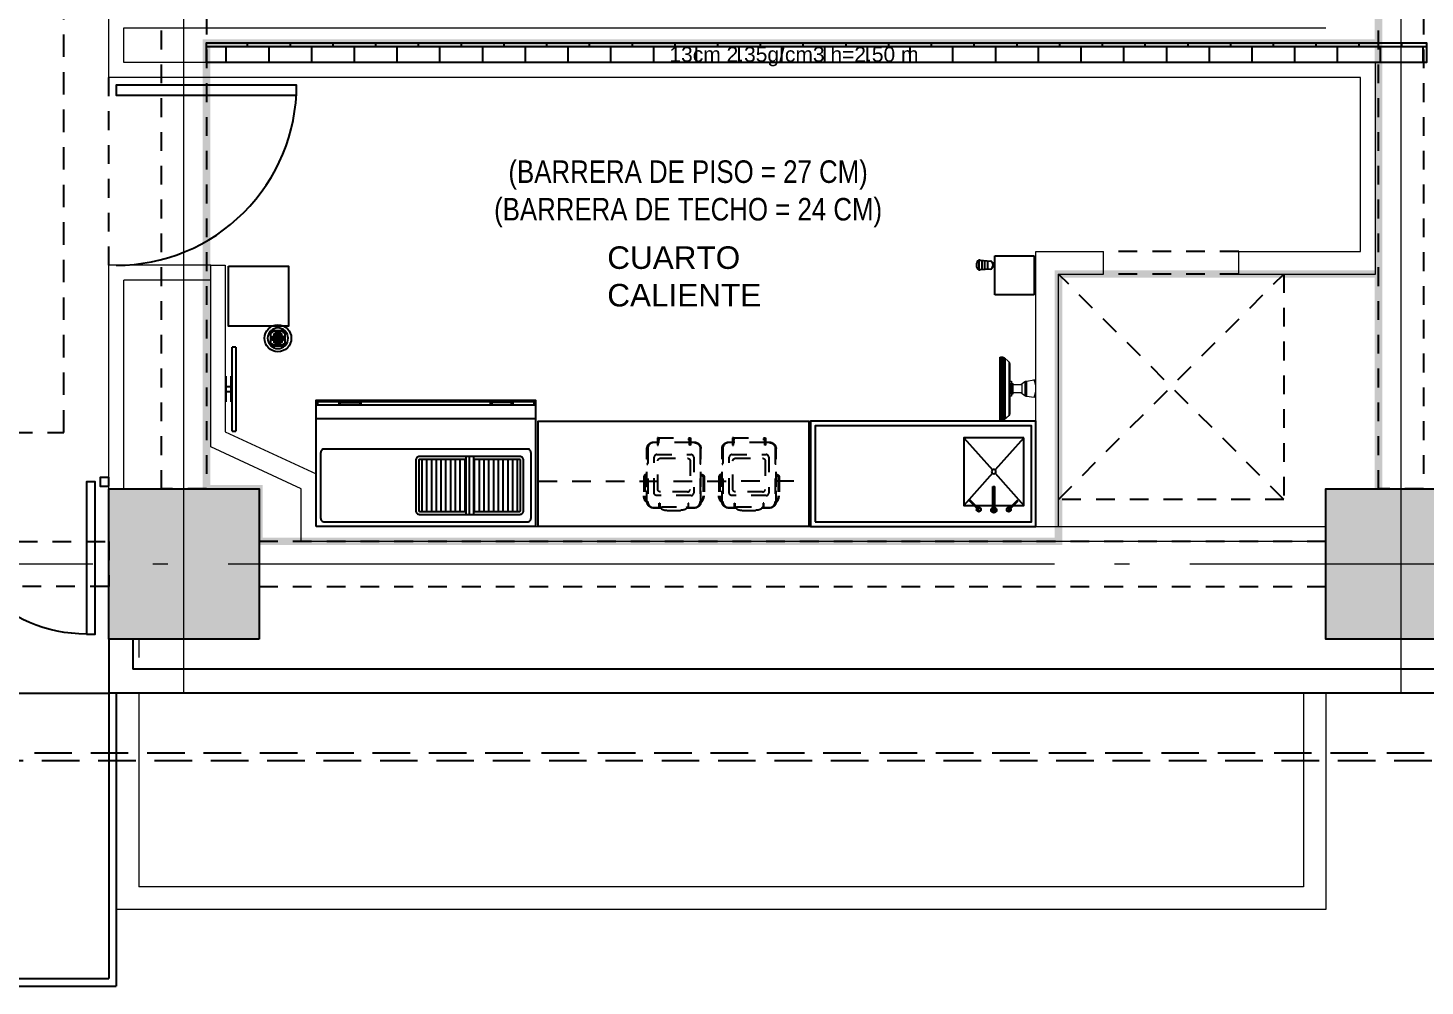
# Model space of a CAD drawing. Header units: metres. Extents: x -22 to 564, y 0 to 143.
# Drawn here: x 111.52 to 120.82, y 31.22 to 37.59 of the extents above; entities that cross this region are included whole.
import ezdxf
from ezdxf.enums import TextEntityAlignment as Align

# ---------------------------------------------------------------- set-up
doc = ezdxf.new("R2010")
doc.units = ezdxf.units.M
for name, pattern in [('EJES630', [6.3, 5.5, -0.4, 0, -0.4]), ('XREF 1N NEURO-ONCOLOGIA$0$CONJUNTO TLAHUAC$0$HIDDEN2', [0.1875, 0.125, -0.0625]), ('XREF 1N NEURO-ONCOLOGIA$0$DASHED2', [0.375, 0.25, -0.125]), ('XREF 1N NEURO-ONCOLOGIA$0$HIDDE150', [0.24, 0.15, -0.09]), ('XREF 1N NEURO-ONCOLOGIA$0$HIDDEN2', [0.1875, 0.125, -0.0625])]:
    doc.linetypes.add(name, pattern=pattern)
for name, color, linetype, lineweight in [('EJES', 11, 'EJES630', 0), ('XREF 1N NEURO-ONCOLOGIA$0$AZOTEA', 2, 'Continuous', 18), ('XREF 1N NEURO-ONCOLOGIA$0$MUROS DE TABLAROCA', 150, 'Continuous', 13)]:
    doc.layers.add(name, color=color, linetype=linetype, lineweight=lineweight)
for name, color, linetype in [('TEXTO', 7, 'Continuous'), ('XREF 1N NEURO-ONCOLOGIA$0$-CG-M-WALL', 7, 'Continuous'), ('XREF 1N NEURO-ONCOLOGIA$0$CANCELES', 1, 'Continuous'), ('XREF 1N NEURO-ONCOLOGIA$0$COLUMNAS', 6, 'Continuous'), ('XREF 1N NEURO-ONCOLOGIA$0$CONTRAVENTEOS', 6, 'XREF 1N NEURO-ONCOLOGIA$0$HIDDEN2'), ('XREF 1N NEURO-ONCOLOGIA$0$ELEVADOR Y ESC', 251, 'Continuous'), ('XREF 1N NEURO-ONCOLOGIA$0$HATCH', 7, 'Continuous'), ('XREF 1N NEURO-ONCOLOGIA$0$LAMINA MULTIPERFORADA', 9, 'Continuous'), ('XREF 1N NEURO-ONCOLOGIA$0$LOSA BLINDADA', 20, 'XREF 1N NEURO-ONCOLOGIA$0$DASHED2'), ('XREF 1N NEURO-ONCOLOGIA$0$MOBILIARIO', 161, 'Continuous'), ('XREF 1N NEURO-ONCOLOGIA$0$Mobiliario Fijo', 40, 'Continuous'), ('XREF 1N NEURO-ONCOLOGIA$0$NOVIDESA', 11, 'Continuous'), ('XREF 1N NEURO-ONCOLOGIA$0$PLAFONES', 20, 'XREF 1N NEURO-ONCOLOGIA$0$HIDDE150'), ('XREF 1N NEURO-ONCOLOGIA$0$PROYECCIÓN', 8, 'XREF 1N NEURO-ONCOLOGIA$0$CONJUNTO TLAHUAC$0$HIDDEN2'), ('XREF 1N NEURO-ONCOLOGIA$0$PUERTAS', 253, 'Continuous'), ('XREF 1N NEURO-ONCOLOGIA$0$TABIQUES BLINDADOS', 30, 'Continuous'), ('XREF 1N NEURO-ONCOLOGIA$0$TEX-MOB', 4, 'Continuous')]:
    doc.layers.add(name, color=color, linetype=linetype)
doc.styles.add('100 LOCALES 25', font='arial.ttf', dxfattribs={"height": 0.25})
doc.styles.add('XREF 1N NEURO-ONCOLOGIA$0$HANDLET', font='romans.shx')
pattern_1 = [(360, (-9.845125, 12.227153), (4e-17, 0.03175), [])]

# ---------------------------------------------------------------- blocks, each defined once
blk = doc.blocks.new('XREF 1N NEURO-ONCOLOGIA$0$C-1')
at = {"layer": 'XREF 1N NEURO-ONCOLOGIA$0$-CG-M-WALL', "true_color": 0x636466}
h = blk.add_hatch(color=251, dxfattribs=at)
h.dxf.hatch_style = 1
h.paths.add_polyline_path([(-0.5, -0.5), (-0.5, 0.5), (0.5, 0.5), (0.5, -0.5)])
blk.add_lwpolyline([(-0.5, -0.5), (-0.5, 0.5), (0.5, 0.5), (0.5, -0.5)], close=True)
blk = doc.blocks.new('XREF 1N NEURO-ONCOLOGIA$0$P90')
blk.add_lwpolyline([(-0.825, -0.875), (-0.875, -0.875), (-0.875, 0), (-0.825, 0), (-0.825, -0.875, 0.432635), (0, 0, 0.432635)], format="xyb")
blk = doc.blocks.new('XREF 1N NEURO-ONCOLOGIA$0$A$C6dfee2d3')
for p, q in [((-0.295, 0.065), (0.265, 0.065)), ((-0.295, 0.065), (-0.295, 0.04)), ((0.265, 0.04), (-0.295, 0.04)), ((-0.1, 0.035), (-0.1, 0.04)), ((0.07, 0.035), (-0.1, 0.035)), ((-0.1, 0), (0.07, 0)), ((-0.1, -0.005), (-0.1, 0)), ((-0.03, 0.035), (-0.03, 0)), ((0, 0), (0, 0.035)), ((0.07, 0.04), (0.07, 0.035)), ((0.07, 0), (0.07, -0.005)), ((0.265, 0.04), (0.265, 0.065))]:
    blk.add_line(p, q)
blk = doc.blocks.new('XREF 1N NEURO-ONCOLOGIA$0$A$C5688a87d')
at = {"lineweight": 13}
for points in [[(-0.2298, -0.2157), (-0.2308, -0.2146), (-0.234, -0.2146), (-0.2351, -0.2136), (-0.2382, -0.2136), (-0.2382, -0.2125), (-0.2393, -0.2125), (-0.2393, 0.2086), (-0.2372, 0.2086), (-0.2372, 0.2097), (-0.2351, 0.2097), (-0.234, 0.2108), (-0.2298, 0.2108), (-0.2203, 0.2108), (-0.2192, 0.2097), (-0.2171, 0.2097), (-0.216, 0.2086), (-0.215, 0.2086), (-0.2139, 0.2076), (-0.2128, 0.2076), (-0.2128, 0.2065), (-0.2118, 0.2065), (-0.2107, 0.2055), (-0.1811, 0.178), (-0.18, 0.178), (-0.18, 0.1769), (-0.179, 0.1769), (-0.179, 0.1758), (-0.1779, 0.1758), (-0.1779, 0.1748), (-0.1769, 0.1737), (-0.1769, 0.1727), (-0.1758, 0.1727), (-0.1758, 0.1706), (-0.1748, 0.1706), (-0.1748, 0.1674), (-0.1737, 0.1663), (-0.1737, -0.1702), (-0.1748, -0.1712), (-0.1748, -0.1744), (-0.1758, -0.1744), (-0.1758, -0.1765), (-0.1769, -0.1765), (-0.1769, -0.1776), (-0.1779, -0.1787), (-0.1779, -0.1797), (-0.179, -0.1797), (-0.179, -0.1808), (-0.18, -0.1808), (-0.18, -0.1818), (-0.1811, -0.1818), (-0.2107, -0.2093), (-0.2118, -0.2104), (-0.2128, -0.2104), (-0.2128, -0.2115), (-0.2139, -0.2115), (-0.215, -0.2125), (-0.216, -0.2125), (-0.2171, -0.2136), (-0.2181, -0.2136), (-0.2192, -0.2146), (-0.2224, -0.2146), (-0.2234, -0.2157)], [(-0.1631, -0.0369), (-0.1631, 0.0351), (-0.1557, 0.0351), (-0.1557, 0.034), (-0.1546, 0.034), (-0.1546, 0.033), (-0.1536, 0.033), (-0.1536, -0.0347), (-0.1546, -0.0358), (-0.1546, -0.0369)]]:
    blk.add_lwpolyline(points, close=True, dxfattribs=at)
at = {"lineweight": 0}
for points in [[(-0.2393, -0.2125), (-0.2393, 0.2086)], [(-0.2382, -0.2125), (-0.2382, 0.2086)], [(-0.2372, -0.2136), (-0.2372, 0.2097)], [(-0.2372, -0.2136), (-0.2372, 0.2097)], [(-0.2361, -0.2136), (-0.2361, 0.2097)], [(-0.2361, -0.2136), (-0.2361, 0.2097)], [(-0.2351, -0.2136), (-0.2351, 0.2097)], [(-0.234, -0.2146), (-0.234, 0.2108)], [(-0.234, -0.2146), (-0.234, 0.2108)], [(-0.233, -0.2146), (-0.233, 0.2108)], [(-0.233, -0.2146), (-0.233, 0.2108)], [(-0.2319, -0.2146), (-0.2319, 0.2108)], [(-0.2319, -0.2146), (-0.2319, 0.2108)], [(-0.2308, -0.2146), (-0.2308, 0.2108)], [(-0.2308, -0.2146), (-0.2308, 0.2108)], [(-0.2287, -0.2157), (-0.2287, 0.2108)], [(-0.2255, -0.2157), (-0.2255, 0.2108)], [(-0.2245, -0.2157), (-0.2245, 0.2108)], [(-0.2234, -0.2157), (-0.2234, 0.2108)], [(-0.2213, -0.2146), (-0.2213, 0.2108)], [(-0.2213, -0.2146), (-0.2213, 0.2108)], [(-0.2203, -0.2146), (-0.2203, 0.2108)], [(-0.2181, -0.2136), (-0.2181, 0.2097)], [(-0.2171, -0.2136), (-0.2171, 0.2097)], [(-0.215, -0.2125), (-0.215, 0.2086)], [(-0.2107, -0.2093), (-0.2107, 0.2055)], [(-0.1769, -0.1776), (-0.1769, 0.1737)], [(-0.1578, -0.0369), (-0.1578, 0.0351)], [(-0.1568, -0.0369), (-0.1568, 0.0351)], [(-0.1568, -0.0369), (-0.1568, 0.0351)], [(-0.1546, -0.0358), (-0.1546, 0.033)], [(-0.0721, -0.0496), (-0.0721, 0.0467)], [(-0.07, -0.0506), (-0.07, 0.0478)], [(-0.0689, -0.0517), (-0.0689, 0.0489)], [(-0.0689, -0.0517), (-0.0689, 0.0489)], [(-0.0679, -0.0517), (-0.0679, 0.0489)], [(-0.0636, -0.0527), (-0.0636, 0.0499)]]:
    blk.add_lwpolyline(points, close=True, dxfattribs=at)
at = {"lineweight": 13}
for points in [[(-0.2298, -0.2157), (-0.2298, 0.2108)], [(-0.2054, 0.2012), (-0.2054, -0.203)], [(-0.1737, -0.0252), (-0.1737, 0.0743)], [(-0.1737, 0.0478), (-0.1631, 0.0478), (-0.1631, -0.0517), (-0.1737, -0.0517)], [(-0.1536, 0.0266), (-0.0943, 0.0266), (-0.0943, -0.0294), (-0.1536, -0.0294)], [(-0.1007, 0.0266), (-0.0732, 0.0457), (-0.0721, 0.0467), (-0.071, 0.0467), (-0.0689, 0.0489), (-0.0658, 0.0489), (-0.0658, 0.0499), (-0.0636, 0.0499), (-0.0118, 0.0573)], [(-0.1737, -0.0019), (-0.1631, -0.0019)], [(-0.0118, -0.0601), (-0.0636, -0.0527), (-0.0658, -0.0527), (-0.0668, -0.0517), (-0.0689, -0.0517), (-0.07, -0.0506), (-0.071, -0.0506), (-0.0721, -0.0496), (-0.0732, -0.0496), (-0.1007, -0.0294)]]:
    blk.add_lwpolyline(points, dxfattribs=at)
blk.add_arc((-0.1614, 0), 0.1614, 338.58216, 21.41784, dxfattribs=at)
blk = doc.blocks.new('XREF 1N NEURO-ONCOLOGIA$0$AQG-07$0$AXMESAA150RFLCB')
at = {"layer": 'XREF 1N NEURO-ONCOLOGIA$0$Mobiliario Fijo'}
for p, q in [((1.2104, 0.3458), (1.02, 0.56)), ((1.1208, 0.5927), (1.125, 0.5885)), ((1.2296, 0.3458), (1.42, 0.56)), ((1.315, 0.5885), (1.3192, 0.5927)), ((1.0577, 0.5295), (1.0619, 0.5253)), ((1.214, 0.4355), (1.226, 0.4355)), ((1.02, 0.11), (1.2104, 0.3242)), ((1.42, 0.11), (1.2296, 0.3242))]:
    blk.add_line(p, q, dxfattribs=at)
at = {"layer": 'XREF 1N NEURO-ONCOLOGIA$0$Mobiliario Fijo', "linetype": 'Continuous'}
for p, q in [((1.1208, 0.5927), (1.0577, 0.5295)), ((1.125, 0.5885), (1.0619, 0.5253)), ((1.226, 0.5972), (1.214, 0.5972)), ((1.214, 0.5972), (1.214, 0.4355)), ((1.226, 0.5972), (1.226, 0.4355)), ((1.315, 0.5885), (1.3781, 0.5253)), ((1.3192, 0.5927), (1.3823, 0.5295)), ((1.3823, 0.5295), (1.3781, 0.5253))]:
    blk.add_line(p, q, dxfattribs=at)
at = {"layer": 'XREF 1N NEURO-ONCOLOGIA$0$Mobiliario Fijo'}
for points in [[(0, 0.7), (1.5, 0.7), (1.5, 0), (0, 0)], [(0.03, 0.67), (1.47, 0.67), (1.47, 0.03), (0.03, 0.03)], [(1.42, 0.11), (1.02, 0.11), (1.02, 0.56), (1.42, 0.56)]]:
    blk.add_lwpolyline(points, close=True, dxfattribs=at)
blk.add_circle((1.22, 0.335), 0.0145, dxfattribs=at)
at = {"layer": 'XREF 1N NEURO-ONCOLOGIA$0$Mobiliario Fijo', "linetype": 'Continuous'}
for centre, radius, start, end in [((1.12, 0.5877), 0.0144, 237.0738, 213.0244), ((1.22, 0.5913), 0.018, 289.47122, 250.52878), ((1.32, 0.5877), 0.0144, 326.9756, 302.9262)]:
    blk.add_arc(centre, radius, start, end, dxfattribs=at)
blk = doc.blocks.new('XREF 1N NEURO-ONCOLOGIA$0$A$C71886e32')
h = blk.add_hatch()
h.set_pattern_fill('LINE', color=256, scale=0.01, angle=-360, style=0)
h.set_pattern_definition(pattern_1)
h.paths.add_polyline_path([(-0.385, 0.625, 0.414214), (-0.39, 0.63), (-0.725, 0.63, 0.414214), (-0.73, 0.625), (-0.73, 0.3163), (-0.385, 0.3163)])
h = blk.add_hatch()
h.set_pattern_fill('LINE', color=256, scale=0.01, angle=-360, style=0)
h.set_pattern_definition(pattern_1)
h.paths.add_polyline_path([(-0.73, 0.2663), (-0.73, -0.0423, 0.414214), (-0.725, -0.0473), (-0.39, -0.0473, 0.414214), (-0.385, -0.0423), (-0.385, 0.2663)])
for p, q in [((-0.115, 0.73), (-0.115, -0.73)), ((-0.02, -0.73), (-0.02, 0.73)), ((-0.365, 0.3163), (-0.75, 0.3163)), ((-0.75, 0.2913), (-0.365, 0.2913)), ((-0.365, 0.2663), (-0.75, 0.2663))]:
    blk.add_line(p, q)
for points in [[(-0.83, -0.73), (0.01, -0.73), (0.01, 0.73), (-0.83, 0.73)], [(-0.02, 0.57), (-0.005, 0.57), (-0.005, 0.44), (-0.02, 0.44), (-0.02, 0.43), (0.005, 0.43), (0.005, 0.58), (-0.02, 0.58)], [(-0.02, -0.57), (-0.005, -0.57), (-0.005, -0.44), (-0.02, -0.44), (-0.02, -0.43), (0.005, -0.43), (0.005, -0.58), (-0.02, -0.58)]]:
    blk.add_lwpolyline(points, close=True)
for points in [[(-0.775, 0.7), (-0.34, 0.7, -0.414214), (-0.315, 0.675), (-0.315, -0.675, -0.414214), (-0.34, -0.7), (-0.775, -0.7, -0.414214), (-0.8, -0.675), (-0.8, 0.675, -0.414214)], [(-0.725, 0.65), (-0.39, 0.65, -0.414214), (-0.365, 0.625), (-0.365, -0.0423, -0.414214), (-0.39, -0.0673), (-0.725, -0.0673, -0.414214), (-0.75, -0.0423), (-0.75, 0.625, -0.414214)]]:
    blk.add_lwpolyline(points, format="xyb", close=True)
for points in [[(-0.02, 0.72), (0, 0.72), (0, 0.58)], [(0, 0.43), (0, -0.43)], [(0, -0.58), (0, -0.72), (-0.02, -0.72)]]:
    blk.add_lwpolyline(points)
for points in [[(-0.73, 0.3163), (-0.73, 0.625, -0.414214), (-0.725, 0.63), (-0.39, 0.63, -0.414214), (-0.385, 0.625), (-0.385, 0.3163)], [(-0.385, 0.2663), (-0.385, -0.0423, -0.414214), (-0.39, -0.0473), (-0.725, -0.0473, -0.414214), (-0.73, -0.0423), (-0.73, 0.2663)]]:
    blk.add_lwpolyline(points, format="xyb")
blk = doc.blocks.new('XREF 1N NEURO-ONCOLOGIA$0$XR-00$0$XR-00$0$COLADERA')
blk.add_wipeout([(-0.0894, 0), (-0.089, 0.008), (-0.088, 0.0155), (-0.0865, 0.0226), (-0.0845, 0.0291), (-0.0827, 0.034), (-0.0792, 0.0414), (-0.0752, 0.0483), (-0.0704, 0.0551), (-0.0642, 0.0622), (-0.0592, 0.067), (-0.0537, 0.0714), (-0.0447, 0.0774), (-0.0357, 0.0819), (-0.0284, 0.0847), (-0.0157, 0.088), (-0.0058, 0.0892), (0.002, 0.0893), (0.0121, 0.0885), (0.0191, 0.0873), (0.0249, 0.0858), (0.0333, 0.0829), (0.0394, 0.0802), (0.0441, 0.0777), (0.0509, 0.0734), (0.0546, 0.0708), (0.0607, 0.0656), (0.0662, 0.06), (0.0698, 0.0558), (0.0734, 0.051), (0.0771, 0.0452), (0.0805, 0.0388), (0.0833, 0.0325), (0.0855, 0.0261), (0.0871, 0.02), (0.0885, 0.0127), (0.0892, 0.0048), (0.0894, -0.0011), (0.089, -0.0081), (0.0881, -0.0148), (0.0861, -0.0238), (0.0827, -0.0338), (0.0785, -0.0427), (0.0721, -0.0528), (0.0664, -0.0598), (0.058, -0.068), (0.0485, -0.0751), (0.0392, -0.0803), (0.0306, -0.084), (0.0227, -0.0864), (0.014, -0.0883), (0.0042, -0.0893), (-0.0044, -0.0893), (-0.0136, -0.0883), (-0.0241, -0.086), (-0.0327, -0.0831), (-0.0424, -0.0787), (-0.0497, -0.0743), (-0.057, -0.0688), (-0.0642, -0.0622), (-0.0708, -0.0546), (-0.0761, -0.0468), (-0.0799, -0.04), (-0.0836, -0.0315), (-0.087, -0.0202), (-0.089, -0.0082)]).dxf.layer = 'XREF 1N NEURO-ONCOLOGIA$0$Mobiliario Fijo'
at = {"layer": 'XREF 1N NEURO-ONCOLOGIA$0$Mobiliario Fijo', "linetype": 'Continuous'}
for points in [[(-0.0495, -0.0471, 0.414214), (-0.0471, -0.0495), (0.0471, -0.0495, 0.414214), (0.0495, -0.0471), (0.0495, 0.0471, 0.414214), (0.0471, 0.0495), (-0.0471, 0.0495, 0.414214), (-0.0495, 0.0471)], [(0.0435, -0.0466), (-0.0435, -0.0466, -0.414214), (-0.0466, -0.0435), (-0.0466, 0.0435, -0.40947), (-0.0435, 0.0466), (0.0435, 0.0466, -0.414222), (0.0466, 0.0435), (0.0466, -0.0435, -0.414205)], [(-0.0323, -0.0104), (-0.0323, 0.0104, 0.863865), (-0.0368, 0.011, 0.146862), (-0.0368, -0.011, 0.863865)], [(-0.0224, 0.0261), (-0.0224, 0.0218, -1), (-0.0272, 0.0218), (-0.0272, 0.0261, -1)], [(-0.0272, -0.0119, 1), (-0.0224, -0.0119), (-0.0224, 0.0119, 1), (-0.0272, 0.0119)], [(-0.0173, 0.0218, 1), (-0.0126, 0.0218), (-0.0126, 0.0328, 1), (-0.0173, 0.0328)], [(-0.0125, 0.0119, 1), (-0.0173, 0.0119), (-0.0173, -0.0119, 1), (-0.0125, -0.0119)], [(-0.0026, 0.0357), (-0.0026, 0.0218, -1), (-0.0073, 0.0218), (-0.0073, 0.0357, -1)], [(-0.0026, 0.0119), (-0.0026, -0.0119, -1), (-0.0073, -0.0119), (-0.0073, 0.0119, -1)], [(0.0073, 0.0357), (0.0073, 0.0218, -1), (0.0026, 0.0218), (0.0026, 0.0357, -1)], [(0.0073, 0.0119), (0.0073, -0.0119, -1), (0.0026, -0.0119), (0.0026, 0.0119, -1)], [(0.0173, 0.0119), (0.0173, -0.0119, -1), (0.0125, -0.0119), (0.0125, 0.0119, -1)], [(0.0173, 0.0328), (0.0173, 0.0218, -1), (0.0126, 0.0218), (0.0126, 0.0328, -1)], [(0.0224, 0.0218, 1), (0.0272, 0.0218), (0.0272, 0.0261, 1), (0.0224, 0.0261)], [(0.0272, 0.0119), (0.0272, -0.0119, -1), (0.0224, -0.0119), (0.0224, 0.0119, -1)], [(0.0368, 0.011, -0.146862), (0.0368, -0.011, -0.863865), (0.0323, -0.0104), (0.0323, 0.0104, -0.863865)], [(-0.0224, -0.0261), (-0.0224, -0.0218, 1), (-0.0272, -0.0218), (-0.0272, -0.0261, 1)], [(-0.0126, -0.0328), (-0.0126, -0.0218, 1), (-0.0173, -0.0218), (-0.0173, -0.0328, 1)], [(-0.0073, -0.0357, 1), (-0.0026, -0.0357), (-0.0026, -0.0218, 1), (-0.0073, -0.0218)], [(0.0073, -0.0357), (0.0073, -0.0218, 1), (0.0026, -0.0218), (0.0026, -0.0357, 1)], [(0.0173, -0.0328), (0.0173, -0.0218, 1), (0.0126, -0.0218), (0.0126, -0.0328, 1)], [(0.0272, -0.0261), (0.0272, -0.0218, 1), (0.0224, -0.0218), (0.0224, -0.0261, 1)]]:
    blk.add_lwpolyline(points, format="xyb", close=True, dxfattribs=at)
for centre, radius in [((0, 0), 0.0894), ((-0.0396, 0.0396), 0.00329), ((0.0396, 0.0396), 0.00329), ((-0.0396, -0.0396), 0.00329), ((0.0396, -0.0396), 0.00329)]:
    blk.add_circle(centre, radius, dxfattribs=at)
for start, end in [(136.43003, 223.56997), (46.43303, 133.56697), (0, 43.56997), (316.43003, 0), (226.43303, 313.56697)]:
    blk.add_arc((0, 0), 0.0683, start, end, dxfattribs=at)
blk = doc.blocks.new('XREF 1N NEURO-ONCOLOGIA$0$A$C793b420e')
at = {"linetype": 'XREF 1N NEURO-ONCOLOGIA$0$HIDDEN2', "ltscale": 0.25}
for points in [[(-0.321056, 0.17907), (-0.319532, 0.180086), (-0.318516, 0.18161), (-0.3175, 0.182626), (-0.316484, 0.183642), (-0.315468, 0.185166), (-0.313944, 0.186182), (-0.312928, 0.187198), (-0.311404, 0.188214), (-0.310388, 0.18923), (-0.308864, 0.190246), (-0.30734, 0.190754), (-0.306324, 0.19177), (-0.3048, 0.192786), (-0.303276, 0.193294), (-0.301752, 0.19431), (-0.300736, 0.194818), (-0.299212, 0.195326), (-0.297688, 0.196342), (-0.296164, 0.19685), (-0.29464, 0.197358), (-0.293116, 0.197866), (-0.291592, 0.198374), (-0.290068, 0.198882), (-0.288544, 0.198882), (-0.286512, 0.19939), (-0.284988, 0.199898), (-0.283464, 0.199898), (-0.28194, 0.199898), (-0.280416, 0.200406), (-0.278384, 0.200406), (-0.27686, 0.200406), (-0.275336, 0.200406)], [(-0.275336, 0.193294), (-0.277876, 0.193294), (-0.280416, 0.193294), (-0.282448, 0.192786), (-0.284988, 0.192786), (-0.287528, 0.192278), (-0.28956, 0.191262), (-0.2921, 0.190754), (-0.294132, 0.189738), (-0.296672, 0.18923), (-0.298704, 0.188214), (-0.300736, 0.18669), (-0.302768, 0.185674), (-0.3048, 0.18415), (-0.306832, 0.183134), (-0.308864, 0.18161), (-0.310388, 0.179578)], [(-0.14732, 0.200406), (-0.275336, 0.200406)], [(-0.14732, 0.193294), (-0.275336, 0.193294)], [(-0.133096, 0.18669), (-0.133604, 0.18923), (-0.134112, 0.19177), (-0.135636, 0.19431), (-0.13716, 0.196342), (-0.139192, 0.197866), (-0.141732, 0.19939), (-0.144272, 0.200406), (-0.14732, 0.200406)], [(-0.14732, 0.193294), (-0.145796, 0.193294), (-0.144272, 0.192786), (-0.14224, 0.19177), (-0.140716, 0.18923), (-0.140208, 0.188214), (-0.140208, 0.18669)], [(-0.140208, 0.179578), (-0.140208, 0.18669)], [(-0.133096, 0.179578), (-0.133096, 0.18669)], [(-0.356108, 0.136398), (-0.356108, 0.138938), (-0.356108, 0.14097), (-0.3556, 0.143002), (-0.355092, 0.145034), (-0.354584, 0.147066), (-0.354076, 0.149606), (-0.353568, 0.15113), (-0.352552, 0.153162), (-0.352044, 0.155194), (-0.351028, 0.157226), (-0.350012, 0.15875), (-0.348488, 0.160782), (-0.347472, 0.162306), (-0.346456, 0.16383), (-0.344932, 0.165862), (-0.343408, 0.166878), (-0.341884, 0.168402), (-0.34036, 0.169926), (-0.338836, 0.17145), (-0.337312, 0.172466), (-0.33528, 0.173482), (-0.333756, 0.174498), (-0.331724, 0.175514), (-0.329692, 0.17653), (-0.32766, 0.177038), (-0.325628, 0.178054), (-0.323596, 0.178562), (-0.321564, 0.17907), (-0.319532, 0.17907), (-0.3175, 0.179578), (-0.31496, 0.179578), (-0.312928, 0.179578)], [(-0.356108, 0.086614), (-0.356108, 0.136398)], [(-0.312928, 0.174498), (-0.31496, 0.174498), (-0.316992, 0.174498), (-0.319024, 0.17399), (-0.321056, 0.173482), (-0.323088, 0.173482), (-0.324612, 0.172466), (-0.326644, 0.171958), (-0.328676, 0.17145), (-0.3302, 0.170434), (-0.331724, 0.169926), (-0.333756, 0.16891), (-0.33528, 0.167894), (-0.336804, 0.16637), (-0.338328, 0.165354), (-0.339852, 0.164338), (-0.340868, 0.162814), (-0.342392, 0.16129), (-0.343408, 0.160274), (-0.344932, 0.15875), (-0.345948, 0.157226), (-0.346964, 0.155194), (-0.34798, 0.15367), (-0.348996, 0.152146), (-0.349504, 0.150114), (-0.350012, 0.14859), (-0.351028, 0.146558), (-0.351536, 0.144526), (-0.352044, 0.143002), (-0.352044, 0.14097), (-0.352552, 0.138938), (-0.352552, 0.136906), (-0.352552, 0.134874)], [(-0.352552, 0.134874), (-0.352552, 0.087122)], [(-0.352552, 0.09779), (-0.32258, 0.09779)], [(-0.32258, 0.094234), (-0.352552, 0.094234)], [(-0.32258, 0.09779), (-0.32258, 0.094234)], [(-0.312928, 0.179578), (-0.242316, 0.179578)], [(0.039624, 0.174498), (-0.312928, 0.174498)], [(-0.273304, 0.114046), (-0.273304, 0.116078), (-0.272796, 0.117602), (-0.272288, 0.119126), (-0.27178, 0.12065), (-0.271272, 0.122174), (-0.270256, 0.123698), (-0.26924, 0.125222), (-0.268224, 0.126238), (-0.2667, 0.127254), (-0.265684, 0.12827), (-0.26416, 0.129286), (-0.262636, 0.129794), (-0.261112, 0.13081), (-0.259588, 0.13081), (-0.257556, 0.131318), (-0.256032, 0.131318), (-0.017272, 0.131318)], [(-0.273304, -0.114046), (-0.273304, 0.114046)], [(-0.24892, 0.09017), (-0.24892, 0.091694), (-0.248412, 0.093726), (-0.248412, 0.09525), (-0.247396, 0.096774), (-0.246888, 0.098298), (-0.245872, 0.099822), (-0.244856, 0.100838), (-0.24384, 0.102362), (-0.242824, 0.103378), (-0.2413, 0.104394), (-0.239776, 0.104902), (-0.238252, 0.105918), (-0.236728, 0.106426), (-0.235204, 0.106934), (-0.23368, 0.106934), (-0.231648, 0.107442)], [(-0.247396, 0.179578), (-0.247396, 0.174498)], [(-0.247396, 0.17653), (-0.242316, 0.17653)], [(-0.242316, 0.17653), (-0.242316, 0.179578)], [(-0.231648, 0.107442), (-0.041656, 0.107442)], [(-0.214376, 0.179578), (-0.058928, 0.179578)], [(-0.214376, 0.17653), (-0.214376, 0.179578)], [(-0.209296, 0.17653), (-0.214376, 0.17653)], [(-0.209296, 0.179578), (-0.209296, 0.174498)], [(-0.064008, 0.179578), (-0.064008, 0.174498)], [(-0.064008, 0.17653), (-0.058928, 0.17653)], [(-0.058928, 0.179578), (-0.058928, 0.17653)], [(-0.041656, 0.107442), (-0.040132, 0.106934), (-0.0381, 0.106934), (-0.036576, 0.106426), (-0.035052, 0.105918), (-0.033528, 0.104902), (-0.032004, 0.104394), (-0.03048, 0.103378), (-0.029464, 0.102362), (-0.028448, 0.100838), (-0.027432, 0.099822), (-0.026416, 0.098298), (-0.025908, 0.096774), (-0.0254, 0.09525), (-0.024892, 0.093726), (-0.024384, 0.091694), (-0.024384, 0.09017), (-0.024384, -0.09017)], [(-0.031496, 0.179578), (0.039624, 0.179578)], [(-0.031496, 0.179578), (-0.031496, 0.17653)], [(-0.031496, 0.17653), (-0.026416, 0.17653)], [(-0.026416, 0.179578), (-0.026416, 0.174498)], [(0, 0.114046), (-0.000508, 0.116078), (-0.000508, 0.117602), (-0.001016, 0.119126), (-0.001524, 0.12065), (-0.00254, 0.122174), (-0.003048, 0.123698), (-0.004064, 0.125222), (-0.00508, 0.126238), (-0.006604, 0.127254), (-0.00762, 0.12827), (-0.009144, 0.129286), (-0.010668, 0.129794), (-0.012192, 0.13081), (-0.013716, 0.13081), (-0.015748, 0.131318), (-0.017272, 0.131318)], [(0, 0.114046), (0, -0.114046)], [(0.039624, 0.179578), (0.041656, 0.179578), (0.044196, 0.179578), (0.046228, 0.17907), (0.04826, 0.17907), (0.050292, 0.178562), (0.052324, 0.178054), (0.054356, 0.177038), (0.056388, 0.17653), (0.05842, 0.175514), (0.059944, 0.174498), (0.061976, 0.173482), (0.0635, 0.172466), (0.065532, 0.17145), (0.067056, 0.169926), (0.06858, 0.168402), (0.070104, 0.166878), (0.071628, 0.165862), (0.073152, 0.16383), (0.074168, 0.162306), (0.075184, 0.160782), (0.076708, 0.15875), (0.077724, 0.157226), (0.07874, 0.155194), (0.079248, 0.153162), (0.080264, 0.15113), (0.080772, 0.149606), (0.08128, 0.147066), (0.081788, 0.145034), (0.082296, 0.143002), (0.082804, 0.14097), (0.082804, 0.138938), (0.082804, 0.136398)], [(0.079248, 0.134874), (0.079248, 0.136906), (0.079248, 0.138938), (0.07874, 0.14097), (0.07874, 0.143002), (0.078232, 0.144526), (0.077724, 0.146558), (0.076708, 0.14859), (0.0762, 0.150114), (0.075184, 0.152146), (0.074676, 0.15367), (0.07366, 0.155194), (0.072644, 0.157226), (0.071628, 0.15875), (0.070104, 0.160274), (0.069088, 0.16129), (0.067564, 0.162814), (0.066548, 0.164338), (0.065024, 0.165354), (0.0635, 0.16637), (0.061976, 0.167894), (0.060452, 0.16891), (0.05842, 0.169926), (0.056896, 0.170434), (0.054864, 0.17145), (0.05334, 0.171958), (0.051308, 0.172466), (0.049784, 0.173482), (0.047752, 0.173482), (0.04572, 0.17399), (0.043688, 0.174498), (0.041656, 0.174498), (0.039624, 0.174498)], [(0.062992, 0.109982), (0.062992, 0.104394)], [(0.110744, 0.109982), (0.062992, 0.109982)], [(0.062992, 0.104394), (0.110744, 0.104394)], [(0.079248, 0.109982), (0.079248, 0.134874)], [(0.079248, -0.104394), (0.079248, 0.104394)], [(0.094996, 0.10287), (0.080772, 0.10287)], [(0.080772, -0.10287), (0.080772, 0.10287)], [(0.082804, 0.136398), (0.082804, 0.109982)], [(0.082804, 0.104394), (0.082804, 0.10287)], [(0.094996, 0.104394), (0.094996, 0.099314)], [(0.094996, 0.099314), (0.107696, 0.099314)], [(0.107696, 0.099314), (0.107696, 0.104394)], [(0.110744, 0.10287), (0.107696, 0.10287)], [(0.110744, 0.104394), (0.110744, 0.109982)], [(0.110744, 0.10287), (0.110744, -0.10287)], [(-0.352552, 0.087122), (-0.354584, 0.087122), (-0.356616, 0.086614), (-0.35814, 0.08509), (-0.359664, 0.083566), (-0.361696, 0.082042), (-0.36322, 0.079502), (-0.363728, 0.078486), (-0.364236, 0.076962), (-0.365252, 0.075946), (-0.36576, 0.074422), (-0.366268, 0.072898), (-0.366776, 0.071374), (-0.367284, 0.069342), (-0.367792, 0.067818), (-0.3683, 0.065786), (-0.368808, 0.064262), (-0.369316, 0.06223), (-0.369824, 0.060198), (-0.369824, 0.058166), (-0.370332, 0.056134), (-0.370332, 0.054102), (-0.37084, 0.05207), (-0.37084, 0.050038), (-0.37084, 0.047498), (-0.371348, 0.045466), (-0.371348, 0.043434)], [(-0.371348, 0.043434), (-0.371348, -0.042926)], [(-0.352552, 0.087122), (-0.349504, 0.084074)], [(-0.349504, 0.084074), (-0.348996, 0.083058)], [(-0.348996, 0.083058), (-0.348996, -0.083058)], [(-0.24892, -0.09017), (-0.24892, 0.09017)], [(-0.352552, -0.087122), (-0.354584, -0.087122), (-0.356616, -0.086106), (-0.35814, -0.08509), (-0.359664, -0.083566), (-0.361696, -0.082042), (-0.36322, -0.079502), (-0.363728, -0.078486), (-0.364236, -0.076962), (-0.365252, -0.075946), (-0.36576, -0.074422), (-0.366268, -0.072898), (-0.366776, -0.071374), (-0.367284, -0.069342), (-0.367792, -0.067818), (-0.3683, -0.065786), (-0.368808, -0.064262), (-0.369316, -0.06223), (-0.369824, -0.060198), (-0.369824, -0.058166), (-0.370332, -0.056134), (-0.370332, -0.054102), (-0.37084, -0.05207), (-0.37084, -0.050038), (-0.37084, -0.047498), (-0.371348, -0.045466), (-0.371348, -0.042926)], [(-0.356108, -0.136398), (-0.356108, -0.086614)], [(-0.352552, -0.087122), (-0.349504, -0.084074)], [(-0.352552, -0.087122), (-0.352552, -0.134874)], [(-0.348996, -0.083058), (-0.349504, -0.084074)], [(-0.24892, -0.09017), (-0.24892, -0.091694), (-0.248412, -0.093218), (-0.248412, -0.09525), (-0.247396, -0.096774), (-0.246888, -0.098298), (-0.245872, -0.099314), (-0.244856, -0.100838), (-0.24384, -0.102362), (-0.242824, -0.103378), (-0.2413, -0.104394), (-0.239776, -0.104902), (-0.238252, -0.105918), (-0.236728, -0.106426), (-0.235204, -0.106934), (-0.23368, -0.106934), (-0.231648, -0.106934)], [(-0.024384, -0.09017), (-0.024384, -0.091694), (-0.024892, -0.093218), (-0.0254, -0.09525), (-0.025908, -0.096774), (-0.026416, -0.098298), (-0.027432, -0.099314), (-0.028448, -0.100838), (-0.029464, -0.102362), (-0.03048, -0.103378), (-0.032004, -0.104394), (-0.033528, -0.104902), (-0.035052, -0.105918), (-0.036576, -0.106426), (-0.0381, -0.106934), (-0.040132, -0.106934), (-0.041656, -0.106934), (-0.231648, -0.106934)], [(-0.312928, -0.179578), (-0.31496, -0.179578), (-0.3175, -0.179578), (-0.319532, -0.17907), (-0.321564, -0.17907), (-0.323596, -0.178562), (-0.325628, -0.177546), (-0.32766, -0.177038), (-0.329692, -0.17653), (-0.331724, -0.175514), (-0.333756, -0.174498), (-0.33528, -0.173482), (-0.337312, -0.172466), (-0.338836, -0.170942), (-0.34036, -0.169926), (-0.341884, -0.168402), (-0.343408, -0.166878), (-0.344932, -0.165354), (-0.346456, -0.16383), (-0.347472, -0.162306), (-0.348488, -0.160782), (-0.350012, -0.15875), (-0.351028, -0.157226), (-0.352044, -0.155194), (-0.352552, -0.153162), (-0.353568, -0.151638), (-0.354076, -0.149606), (-0.354584, -0.147574), (-0.355092, -0.145034), (-0.3556, -0.143002), (-0.356108, -0.14097), (-0.356108, -0.138938), (-0.356108, -0.136398)], [(-0.32258, -0.094234), (-0.352552, -0.094234)], [(-0.352552, -0.09779), (-0.32258, -0.09779)], [(-0.352552, -0.134874), (-0.352552, -0.136906), (-0.352552, -0.138938), (-0.352044, -0.14097), (-0.352044, -0.143002), (-0.351536, -0.144526), (-0.351028, -0.146558), (-0.350012, -0.14859), (-0.349504, -0.150114), (-0.348996, -0.152146), (-0.34798, -0.15367), (-0.346964, -0.155194), (-0.345948, -0.157226), (-0.344932, -0.15875), (-0.343408, -0.160274), (-0.342392, -0.16129), (-0.340868, -0.162814), (-0.339852, -0.164338), (-0.338328, -0.165354), (-0.336804, -0.166878), (-0.33528, -0.167894), (-0.333756, -0.16891), (-0.331724, -0.169926), (-0.3302, -0.170434), (-0.328676, -0.17145), (-0.326644, -0.171958), (-0.324612, -0.172974), (-0.323088, -0.173482), (-0.321056, -0.17399), (-0.319024, -0.17399), (-0.316992, -0.174498), (-0.31496, -0.174498), (-0.312928, -0.174498)], [(-0.32258, -0.09779), (-0.32258, -0.094234)], [(-0.321056, -0.17907), (-0.319532, -0.180086), (-0.318516, -0.18161), (-0.3175, -0.182626), (-0.316484, -0.183642), (-0.315468, -0.185166), (-0.313944, -0.186182), (-0.312928, -0.187198), (-0.311404, -0.188214), (-0.310388, -0.18923), (-0.308864, -0.189738), (-0.30734, -0.190754), (-0.306324, -0.19177), (-0.3048, -0.192786), (-0.303276, -0.193294), (-0.301752, -0.19431), (-0.300736, -0.194818), (-0.299212, -0.195326), (-0.297688, -0.195834), (-0.296164, -0.19685), (-0.29464, -0.197358), (-0.293116, -0.197866), (-0.291592, -0.198374), (-0.290068, -0.198374), (-0.288544, -0.198882), (-0.286512, -0.19939), (-0.284988, -0.19939), (-0.283464, -0.199898), (-0.28194, -0.199898), (-0.280416, -0.200406), (-0.278384, -0.200406), (-0.27686, -0.200406), (-0.275336, -0.200406)], [(0.039624, -0.174498), (-0.312928, -0.174498)], [(-0.312928, -0.179578), (-0.242316, -0.179578)], [(-0.275336, -0.193294), (-0.277876, -0.193294), (-0.280416, -0.193294), (-0.282448, -0.192786), (-0.284988, -0.192786), (-0.287528, -0.192278), (-0.28956, -0.191262), (-0.2921, -0.190754), (-0.294132, -0.189738), (-0.296672, -0.188722), (-0.298704, -0.187706), (-0.300736, -0.18669), (-0.302768, -0.185674), (-0.3048, -0.18415), (-0.306832, -0.182626), (-0.308864, -0.181102), (-0.310388, -0.179578)], [(-0.273304, -0.114046), (-0.273304, -0.116078), (-0.272796, -0.117602), (-0.272288, -0.119126), (-0.27178, -0.12065), (-0.271272, -0.122174), (-0.270256, -0.123698), (-0.26924, -0.125222), (-0.268224, -0.126238), (-0.2667, -0.127254), (-0.265684, -0.12827), (-0.26416, -0.129286), (-0.262636, -0.129794), (-0.261112, -0.130302), (-0.259588, -0.13081), (-0.257556, -0.131318), (-0.256032, -0.131318)], [(-0.017272, -0.131318), (-0.256032, -0.131318)], [(-0.247396, -0.179578), (-0.247396, -0.174498)], [(-0.247396, -0.176022), (-0.242316, -0.176022)], [(-0.242316, -0.176022), (-0.242316, -0.179578)], [(-0.209296, -0.176022), (-0.214376, -0.176022)], [(-0.214376, -0.176022), (-0.214376, -0.179578)], [(-0.214376, -0.179578), (-0.058928, -0.179578)], [(-0.209296, -0.179578), (-0.209296, -0.174498)], [(-0.140208, -0.179578), (-0.140208, -0.18669)], [(-0.133096, -0.179578), (-0.133096, -0.18669)], [(-0.064008, -0.179578), (-0.064008, -0.174498)], [(-0.064008, -0.176022), (-0.058928, -0.176022)], [(-0.058928, -0.179578), (-0.058928, -0.176022)], [(-0.031496, -0.179578), (-0.031496, -0.176022)], [(-0.031496, -0.176022), (-0.026416, -0.176022)], [(-0.031496, -0.179578), (0.039624, -0.179578)], [(-0.026416, -0.179578), (-0.026416, -0.174498)], [(-0.017272, -0.131318), (-0.015748, -0.131318), (-0.013716, -0.13081), (-0.012192, -0.130302), (-0.010668, -0.129794), (-0.009144, -0.129286), (-0.00762, -0.12827), (-0.006604, -0.127254), (-0.00508, -0.126238), (-0.004064, -0.125222), (-0.003048, -0.123698), (-0.00254, -0.122174), (-0.001524, -0.12065), (-0.001016, -0.119126), (-0.000508, -0.117602), (-0.000508, -0.116078), (0, -0.114046)], [(0.079248, -0.134874), (0.079248, -0.136906), (0.079248, -0.138938), (0.07874, -0.14097), (0.07874, -0.143002), (0.078232, -0.144526), (0.077724, -0.146558), (0.076708, -0.14859), (0.0762, -0.150114), (0.075184, -0.152146), (0.074676, -0.15367), (0.07366, -0.155194), (0.072644, -0.157226), (0.071628, -0.15875), (0.070104, -0.160274), (0.069088, -0.16129), (0.067564, -0.162814), (0.066548, -0.164338), (0.065024, -0.165354), (0.0635, -0.166878), (0.061976, -0.167894), (0.060452, -0.16891), (0.05842, -0.169926), (0.056896, -0.170434), (0.054864, -0.17145), (0.05334, -0.171958), (0.051308, -0.172974), (0.049784, -0.173482), (0.047752, -0.17399), (0.04572, -0.17399), (0.043688, -0.174498), (0.041656, -0.174498), (0.039624, -0.174498)], [(0.082804, -0.136398), (0.082804, -0.138938), (0.082804, -0.14097), (0.082296, -0.143002), (0.081788, -0.145034), (0.08128, -0.147574), (0.080772, -0.149606), (0.080264, -0.151638), (0.079248, -0.153162), (0.07874, -0.155194), (0.077724, -0.157226), (0.076708, -0.15875), (0.075184, -0.160782), (0.074168, -0.162306), (0.073152, -0.16383), (0.071628, -0.165354), (0.070104, -0.166878), (0.06858, -0.168402), (0.067056, -0.169926), (0.065532, -0.170942), (0.0635, -0.172466), (0.061976, -0.173482), (0.059944, -0.174498), (0.05842, -0.175514), (0.056388, -0.17653), (0.054356, -0.177038), (0.052324, -0.177546), (0.050292, -0.178562), (0.04826, -0.17907), (0.046228, -0.17907), (0.044196, -0.179578), (0.041656, -0.179578), (0.039624, -0.179578)], [(0.062992, -0.109474), (0.062992, -0.104394)], [(0.062992, -0.104394), (0.110744, -0.104394)], [(0.110744, -0.109474), (0.062992, -0.109474)], [(0.079248, -0.134874), (0.079248, -0.109474)], [(0.094996, -0.10287), (0.080772, -0.10287)], [(0.082804, -0.10287), (0.082804, -0.104394)], [(0.082804, -0.104394), (0.082804, -0.10287)], [(0.082804, -0.109474), (0.082804, -0.136398)], [(0.094996, -0.099314), (0.107696, -0.099314)], [(0.094996, -0.104394), (0.094996, -0.099314)], [(0.107696, -0.099314), (0.107696, -0.104394)], [(0.110744, -0.10287), (0.107696, -0.10287)], [(0.110744, -0.104394), (0.110744, -0.109474)], [(-0.14732, -0.193294), (-0.275336, -0.193294)], [(-0.14732, -0.200406), (-0.275336, -0.200406)], [(-0.133096, -0.18669), (-0.133604, -0.18923), (-0.134112, -0.19177), (-0.135636, -0.19431), (-0.13716, -0.196342), (-0.139192, -0.197866), (-0.141732, -0.19939), (-0.144272, -0.199898), (-0.14732, -0.200406)], [(-0.14732, -0.193294), (-0.145796, -0.193294), (-0.144272, -0.192786), (-0.14224, -0.191262), (-0.140716, -0.18923), (-0.140208, -0.18669)]]:
    blk.add_lwpolyline(points, dxfattribs=at)
blk = doc.blocks.new('XREF 1N NEURO-ONCOLOGIA$0$A$C17cc1581')
at = {"layer": 'XREF 1N NEURO-ONCOLOGIA$0$MOBILIARIO'}
for p, q in [((0.0544, 0.3811), (0.0818, 0.3811)), ((0.042, 0.2905), (0.0356, 0.3594)), ((0.1001, 0.3673), (0.0361, 0.3673)), ((0.0996, 0.3483), (0.0366, 0.3483)), ((0.0978, 0.3293), (0.0384, 0.3293)), ((0.0961, 0.3103), (0.0402, 0.3103)), ((0.1007, 0.3594), (0.0942, 0.2905)), ((-0.13, 0), (-0.13, 0.26)), ((-0.13, 0.26), (0.13, 0.26)), ((0.0563, 0.26), (0.0563, 0.2742)), ((0.0754, 0.2742), (0.0609, 0.2742)), ((0.08, 0.26), (0.08, 0.2742)), ((0.13, 0.26), (0.13, 0)), ((0.13, 0), (-0.13, 0))]:
    blk.add_line(p, q, dxfattribs=at)
for centre, start, end in [((0.0544, 0.3621), 89.99989, 188.12999), ((0.0818, 0.3621), 351.86979, 89.99989), ((0.0609, 0.2932), 188.12999, 269.99989), ((0.0754, 0.2932), 269.99989, 351.86979)]:
    blk.add_arc(centre, 0.019, start, end, dxfattribs=at)
blk = doc.blocks.new('XREF 1N NEURO-ONCOLOGIA')
at = {"layer": 'XREF 1N NEURO-ONCOLOGIA$0$HATCH'}
h = blk.add_hatch(dxfattribs=at)
h.set_pattern_fill('AR-B816', color=256, scale=0.0007, angle=90)
h.set_pattern_definition([(90, (3.19024, 8.77648), (-0.14224, 9e-18), []), (180, (3.19024, 8.77648), (-0.14224, -0.14224), [0.14224, -0.14224])])
h.paths.add_polyline_path([(3.9119, 31.7076), (4.0419, 31.7076), (4.0419, 23.5876), (3.9119, 23.5876)])
at = {"layer": 'XREF 1N NEURO-ONCOLOGIA$0$AZOTEA'}
for p, q in [((-1.7261, 24.2576), (-1.7261, 32.3076)), ((-0.2861, 32.3076), (-1.7261, 32.3076)), ((-0.2861, 32.1576), (-1.5761, 32.1576)), ((-1.5761, 24.4076), (-1.5761, 32.1576)), ((-0.2861, 24.4076), (-1.5761, 24.4076)), ((-0.2861, 24.2576), (-1.7261, 24.2576))]:
    blk.add_line(p, q, dxfattribs=at)
at = {"layer": 'XREF 1N NEURO-ONCOLOGIA$0$AZOTEA', "linetype": 'XREF 1N NEURO-ONCOLOGIA$0$CONJUNTO TLAHUAC$0$HIDDEN2'}
blk.add_line((0.0765, 32.1576), (-0.1236, 32.1576), dxfattribs=at)
at = {"layer": 'XREF 1N NEURO-ONCOLOGIA$0$CANCELES'}
blk.add_lwpolyline([(1.0907, 32.3576), (1.1486, 32.3576), (1.1486, 32.4155), (1.0907, 32.4155)], close=True, dxfattribs=at)
at = {"layer": 'XREF 1N NEURO-ONCOLOGIA$0$CONTRAVENTEOS', "color": 3}
blk.add_lwpolyline([(0.7239, 39.7076), (0.7239, 32.3576), (0.4239, 32.3576), (0.4239, 39.7076)], close=True, dxfattribs=at)
at = {"layer": 'XREF 1N NEURO-ONCOLOGIA$0$CONTRAVENTEOS', "color": 3, "elevation": 0}
blk.add_lwpolyline([(1.0739, 32.0076), (6.9239, 32.0076), (6.9239, 31.7076), (1.0739, 31.7076)], close=True, dxfattribs=at)
at = {"layer": 'XREF 1N NEURO-ONCOLOGIA$0$CONTRAVENTEOS', "elevation": 0}
for points in [[(0.7239, 24.2576), (0.7239, 31.3576), (0.4239, 31.3576), (0.4239, 24.2576)], [(1.0739, 23.9076), (6.9239, 23.9076), (6.9239, 23.6076), (1.0739, 23.6076)]]:
    blk.add_lwpolyline(points, close=True, dxfattribs=at)
at = {"layer": 'XREF 1N NEURO-ONCOLOGIA$0$ELEVADOR Y ESC'}
for p, q in [((-2.2361, 36.703), (-2.2361, 32.3076)), ((-2.1861, 36.653), (-2.1861, 32.3576)), ((-0.2861, 34.5658), (-0.2861, 32.3576)), ((-0.2861, 32.3576), (-2.1861, 32.3576)), ((-0.2861, 32.3076), (-2.2361, 32.3076))]:
    blk.add_line(p, q, dxfattribs=at)
at = {"layer": 'XREF 1N NEURO-ONCOLOGIA$0$LAMINA MULTIPERFORADA', "linetype": 'XREF 1N NEURO-ONCOLOGIA$0$DASHED2'}
for points in [[(17.0364, 51.2076), (17.0364, 26.858), (22.334, 26.8578), (22.334, -3.0724), (-0.7361, -3.0724), (-0.7361, 52.1676), (10.057, 52.1676)], [(16.9864, 51.2076), (16.9864, 26.808), (22.284, 26.8078), (22.284, -3.0224), (-0.6861, -3.0224), (-0.6861, 52.1176), (10.057, 52.1176)]]:
    blk.add_lwpolyline(points, dxfattribs=at)
at = {"layer": 'XREF 1N NEURO-ONCOLOGIA$0$LOSA BLINDADA', "const_width": 0.05, "elevation": 0}
blk.add_lwpolyline([(0.4239, 23.9076), (7.5739, 23.9076), (7.5739, 16.2876), (0.4239, 16.2876)], close=True, dxfattribs=at)
at = {"layer": 'XREF 1N NEURO-ONCOLOGIA$0$Mobiliario Fijo', "linetype": 'XREF 1N NEURO-ONCOLOGIA$0$HIDDEN2', "elevation": 0}
blk.add_lwpolyline([(0.8239, 27.6993), (0.8239, 29.4991), (1.1239, 29.4996), (1.1269, 27.6998)], close=True, dxfattribs=at)
at = {"layer": 'XREF 1N NEURO-ONCOLOGIA$0$Mobiliario Fijo', "elevation": 0}
blk.add_lwpolyline([(0.8239, 27.6993), (0.8239, 29.4993), (1.5239, 29.4993), (1.5239, 27.6993)], close=True, dxfattribs=at)
at = {"layer": 'XREF 1N NEURO-ONCOLOGIA$0$MUROS DE TABLAROCA'}
for p, q in [((1.0739, 32.3576), (2.5619, 32.3576)), ((2.5619, 31.6791), (2.5619, 32.3576)), ((3.8119, 32.3576), (6.9239, 32.3576)), ((3.8119, 24.0276), (3.8119, 32.3576)), ((1.0739, 32.2576), (2.4619, 32.2576)), ((2.4619, 31.6791), (2.4619, 32.2576)), ((3.9119, 32.2576), (4.1419, 32.2576)), ((3.9119, 31.7076), (3.9119, 32.2576)), ((4.1419, 32.2576), (4.1419, 24.2576)), ((0.8239, 26.1876, 0), (2.6539, 26.1876, 0)), ((2.6539, 26.1876, 0), (2.6539, 25.7376, 0)), ((0.8239, 26.0376, 0), (2.5039, 26.0376, 0)), ((2.5039, 26.0376, 0), (2.5039, 25.7376, 0)), ((2.5039, 25.7376, 0), (2.6539, 25.7376, 0)), ((2.5039, 24.8376, 0), (2.5039, 24.5376, 0)), ((2.5039, 24.8376, 0), (2.6539, 24.8376, 0)), ((2.6539, 24.8376, 0), (2.6539, 24.5376, 0)), ((2.5039, 24.5376, 0), (2.5039, 23.9276, 0)), ((2.6539, 24.5376), (2.6539, 24.0276)), ((2.6539, 24.0276), (3.8119, 24.0276)), ((2.5039, 23.9276, 0), (3.9119, 23.9276))]:
    blk.add_line(p, q, dxfattribs=at)
blk.add_lwpolyline([(2.5619, 31.6791), (2.5619, 31.5826), (1.4539, 31.5826), (1.1739, 30.9776), (0.8239, 30.9776), (0.8239, 24.2576), (0.7239, 24.2576), (0.7239, 31.0776), (1.0739, 31.0776), (1.3539, 31.6791), (2.5619, 31.6791)], dxfattribs=at)
at = {"layer": 'XREF 1N NEURO-ONCOLOGIA$0$NOVIDESA'}
for p, q in [((0.0739, 32.3576), (-0.2836, 32.3576)), ((0.0739, 32.1976), (-0.1261, 32.1976))]:
    blk.add_line(p, q, dxfattribs=at)
for points in [[(-0.2861, 14.6376), (-0.2861, 32.3576)], [(-0.1261, 14.7976), (-0.1261, 32.1976)]]:
    blk.add_lwpolyline(points, dxfattribs=at)
at = {"layer": 'XREF 1N NEURO-ONCOLOGIA$0$PROYECCIÓN'}
for p, q in [((2.5619, 32.3576), (3.8119, 32.3576)), ((1.0039, 24.5376), (2.5039, 26.0376)), ((1.0039, 24.5376), (1.0039, 26.0376)), ((2.5039, 24.8376), (2.5039, 25.7376)), ((2.6539, 24.8376), (2.6539, 25.7376)), ((2.5039, 24.5376), (1.0039, 24.5376))]:
    blk.add_line(p, q, dxfattribs=at)
at = {"layer": 'XREF 1N NEURO-ONCOLOGIA$0$PROYECCIÓN', "elevation": 0}
blk.add_lwpolyline([(1.0039, 26.0376), (2.5039, 24.5376)], dxfattribs=at)
at = {"layer": 'XREF 1N NEURO-ONCOLOGIA$0$PUERTAS'}
blk.add_lwpolyline([(2.5619, 32.3076, 0.414214), (3.7619, 31.1076), (3.7619, 32.3076), (3.6937, 32.3076), (3.6937, 31.1076), (3.7619, 31.1076)], format="xyb", dxfattribs=at)
at = {"layer": 'XREF 1N NEURO-ONCOLOGIA$0$TABIQUES BLINDADOS'}
blk.add_lwpolyline([(3.9119, 31.7076), (4.0419, 31.7076), (4.0419, 23.5876), (3.9119, 23.5876)], close=True, dxfattribs=at)
at = {"layer": 'XREF 1N NEURO-ONCOLOGIA$0$CANCELES', "xscale": -1.157248500139067, "yscale": 1.157248500139067, "zscale": 1.157248500139067, "rotation": 270}
blk.add_blockref('XREF 1N NEURO-ONCOLOGIA$0$P90', (1.1197, 33.4617), dxfattribs=at)
at = {"layer": 'XREF 1N NEURO-ONCOLOGIA$0$COLUMNAS'}
for p in [(0.5739, 31.8576, 0), (0.5739, 23.7576, 0)]:
    blk.add_blockref('XREF 1N NEURO-ONCOLOGIA$0$C-1', p, dxfattribs=at)
at = {"layer": 'XREF 1N NEURO-ONCOLOGIA$0$MOBILIARIO'}
for name, p, rotation in [('XREF 1N NEURO-ONCOLOGIA$0$A$C6dfee2d3', (1.7229, 31.5776, 0), 180), ('XREF 1N NEURO-ONCOLOGIA$0$A$C5688a87d', (1.7417, 26.1876, 0), 270)]:
    blk.add_blockref(name, p, dxfattribs=dict(at, rotation=rotation))
for name, p in [('XREF 1N NEURO-ONCOLOGIA$0$A$C793b420e', (1.302, 28.5963, 0)), ('XREF 1N NEURO-ONCOLOGIA$0$A$C793b420e', (1.302, 28.0967, 0)), ('XREF 1N NEURO-ONCOLOGIA$0$A$C17cc1581', (2.4951, 26.2, 0))]:
    blk.add_blockref(name, p, dxfattribs=at)
at = {"layer": 'XREF 1N NEURO-ONCOLOGIA$0$Mobiliario Fijo', "xscale": -1, "rotation": 180}
blk.add_blockref('XREF 1N NEURO-ONCOLOGIA$0$A$C71886e32', (1.6539, 30.2476, 0), dxfattribs=at)
at = {"layer": 'XREF 1N NEURO-ONCOLOGIA$0$Mobiliario Fijo', "xscale": -1.000021560058902, "yscale": 1.000021560058902, "zscale": 1.000021560058902, "rotation": 90}
blk.add_blockref('XREF 1N NEURO-ONCOLOGIA$0$AQG-07$0$AXMESAA150RFLCB', (1.5239, 27.6877, 0), dxfattribs=at)
at = {"layer": 'XREF 1N NEURO-ONCOLOGIA$0$TEX-MOB', "style": 'XREF 1N NEURO-ONCOLOGIA$0$HANDLET'}
for p in [(1.7, 4.5847, 0), (1.7073, 2.0138, 0)]:
    blk.add_attdef('234', text='', height=0.075, rotation=180, dxfattribs=at).set_placement(p, align=Align.MIDDLE_CENTER)
at = {"layer": 'XREF 1N NEURO-ONCOLOGIA$0$Mobiliario Fijo', "transparency": 33554687, "rotation": 89.88501341406888}
blk.add_blockref('XREF 1N NEURO-ONCOLOGIA$0$XR-00$0$XR-00$0$COLADERA', (2.0762, 31.2323), dxfattribs=at)
at = {"layer": 'XREF 1N NEURO-ONCOLOGIA$0$LOSA BLINDADA', "const_width": 0.05, "elevation": 0}
blk.add_lwpolyline([(1.0739, 31.7076), (1.0739, 31.3576), (0.7239, 31.3576), (0.7239, 26.0376), (2.5039, 26.0376), (2.5039, 23.9076), (4.0419, 23.9076), (4.0419, 31.7076)], close=True, dxfattribs=at)
at = {"layer": 'XREF 1N NEURO-ONCOLOGIA$0$MOBILIARIO', "elevation": 0}
blk.add_lwpolyline([(2.5566, 31.5615), (2.5566, 31.1615), (2.1566, 31.1615), (2.1566, 31.5615)], close=True, dxfattribs=at)
at = {"layer": 'XREF 1N NEURO-ONCOLOGIA$0$PLAFONES'}
blk.add_lwpolyline([(1.4486, 34.2658), (1.4486, 32.6576), (8.2239, 32.6576), (8.2239, 29.8208), (9.5773, 29.8208), (9.5773, 31.8176), (9.5773, 34.9576), (12.9548, 34.9576), (12.9548, 36.1576), (9.5739, 36.1576), (9.5739, 37.3516), (8.2239, 37.3516), (8.2239, 34.2658)], close=True, dxfattribs=at)

msp = doc.modelspace()

# ---------------------------------------------------------------- block references
at = {"rotation": 90}
msp.add_blockref('XREF 1N NEURO-ONCOLOGIA', (144.4169, 33.4511), dxfattribs=at)

# ---------------------------------------------------------------- next in the draw order: linework, layer by layer
at = {"layer": 'EJES'}
for p, q in [((112.5597, 33.165), (112.5596, 58.55)), ((120.6596, 33.165), (120.6596, 58.55)), ((80.8529, 34.025), (145.8292, 34.025))]:
    msp.add_line(p, q, dxfattribs=at)

# ---------------------------------------------------------------- next in the draw order: texts
at = {"layer": 'TEXTO', "color": 0, "style": '100 LOCALES 25'}
for s, insert, char_height, width, attachment_point in [('13cm 2.35g/cm3 h=2.50 m', (115.7903, 37.3371, 0), 0.1, 1.896419, 7), ('{\\fArial Narrow|b0|i0|c0|p34;(BARRERA DE PISO = 27 CM)\\P(BARRERA DE TECHO = 24 CM)}', (115.9147, 36.7114), 0.15, 4.171281, 2), ('CUARTO CALIENTE', (115.3768, 35.7369, 0), 0.15, 1.841851, 7)]:
    msp.add_mtext(s, dxfattribs=dict(at, insert=insert, char_height=char_height, width=width, attachment_point=attachment_point))

doc.saveas('drawing.dxf')
